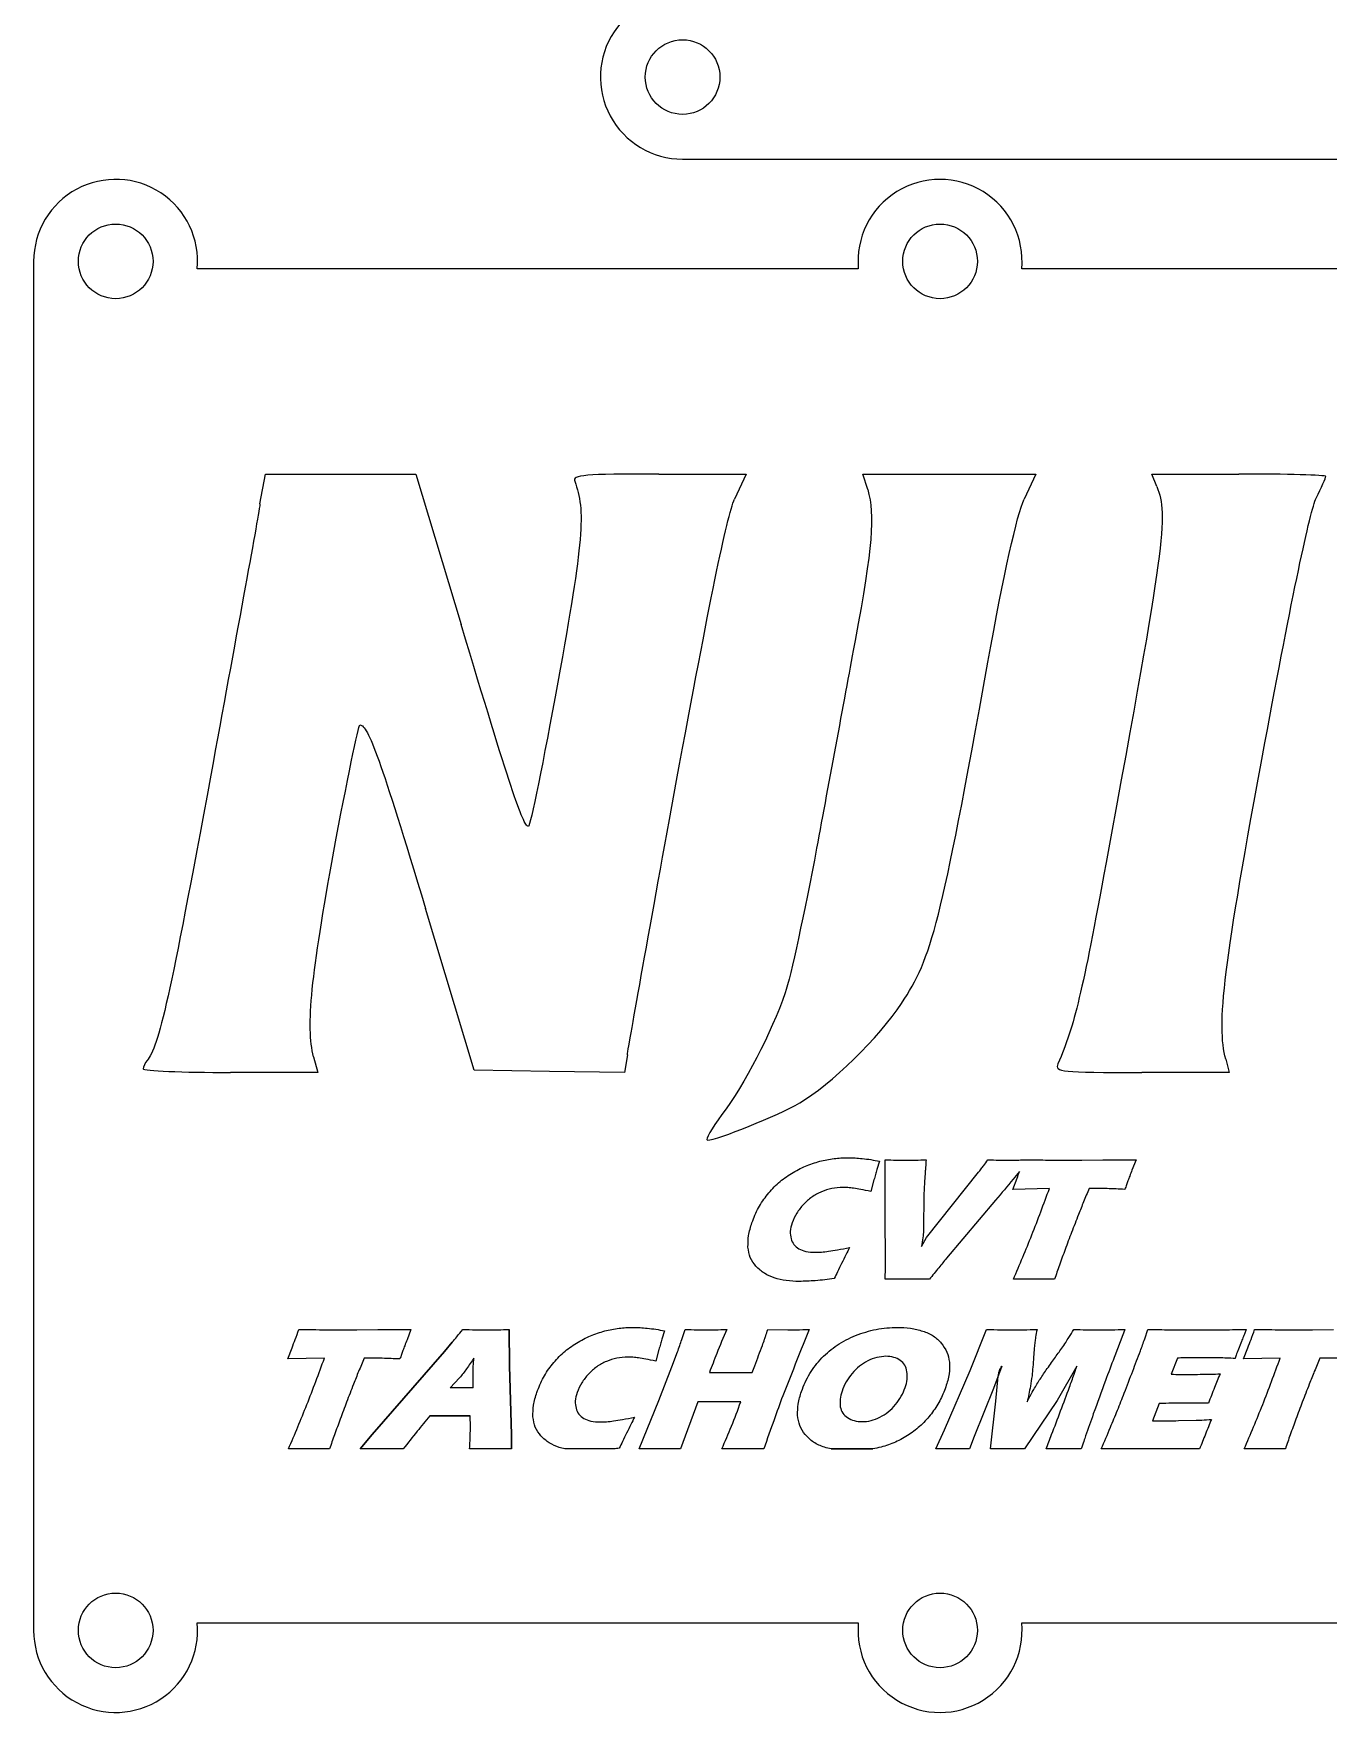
# Model space of a CAD drawing. Header units: millimetres. Extents: x 5 to 293, y 5 to 302.
# Drawn here: x 121 to 207.8, y 75.6 to 188.1 of the extents above; entities that cross this region are included whole.
import ezdxf

# ---------------------------------------------------------------- set-up
doc = ezdxf.new("R2010")
doc.units = ezdxf.units.MM
doc.layers.get('0').update_dxf_attribs({"linetype": 'CONTINUOUS'})

msp = doc.modelspace()

# ---------------------------------------------------------------- linework, layer by layer
for p, q in [((136.2, 156.55), (136.56, 158.56)), ((136.56, 158.56), (146.65, 158.56)), ((146.65, 158.56), (149.69, 148.47)), ((162.92, 158.56), (168.78, 158.56)), ((168.78, 158.56), (168, 156.88)), ((176.93, 157.52), (176.61, 158.56)), ((176.61, 158.56), (188.19, 158.56)), ((188.19, 158.56), (187.41, 156.88)), ((196.31, 157.72), (195.98, 158.56)), ((195.98, 158.56), (201.81, 158.56)), ((150.56, 118.61), (147.3, 129.44)), ((139.79, 119.51), (140.08, 118.45)), ((160.82, 119.64), (160.63, 118.45)), ((200.93, 119.35), (201.16, 118.45)), ((140.08, 118.45), (134.23, 118.45)), ((155.61, 118.51), (150.56, 118.61)), ((160.63, 118.45), (155.61, 118.51)), ((201.16, 118.45), (195.31, 118.45)), ((178.1, 109.29), (178.09, 112.59)), ((187.39, 112.59), (187.39, 112.59)), ((187.39, 112.59), (187.64, 112.59)), ((187.64, 112.59), (187.75, 112.59)), ((187.75, 112.59), (187.75, 112.59)), ((191.27, 112.58), (192.68, 112.59)), ((192.68, 112.59), (194.04, 112.59)), ((194.04, 112.59), (194.91, 112.59)), ((194.91, 112.59), (194.64, 111.91)), ((177.72, 112.51), (177.54, 111.94)), ((180.87, 107.39), (184.36, 111.76)), ((177.35, 111.25), (177.13, 110.48)), ((180.7, 110.35), (180.67, 107.85)), ((186.65, 110.62), (186.94, 111.37)), ((189.11, 110.68), (186.65, 110.62)), ((192.05, 110.68), (191.77, 110.68)), ((178.12, 105.38), (178.1, 109.29)), ((185.5, 109.9), (182.22, 106)), ((180.54, 106.79), (180.87, 107.39)), ((178.09, 104.59), (178.12, 105.38)), ((142.68, 101.21), (144.09, 101.22)), ((144.09, 101.22), (145.46, 101.22)), ((145.46, 101.22), (146.32, 101.22)), ((146.32, 101.22), (146.06, 100.54)), ((163.32, 101.14), (163.13, 100.57)), ((164.47, 100.56), (164.69, 101.22)), ((170.23, 101.22), (171.57, 101.21)), ((183.79, 98.49), (184.9, 101.22)), ((195.49, 100.6), (195.7, 101.22)), ((201.98, 100.42), (201.73, 99.8)), ((202.29, 101.22), (202.17, 100.91)), ((206.73, 101.21), (208.15, 101.22)), ((138.07, 99.25), (138.35, 100)), ((140.52, 99.31), (138.07, 99.25)), ((143.47, 99.31), (143.18, 99.31)), ((162.94, 99.88), (162.72, 99.11)), ((163.81, 98.72), (164.18, 99.72)), ((197.7, 99.31), (197.27, 98.23)), ((202.12, 99.25), (202.4, 100)), ((204.57, 99.31), (202.12, 99.25)), ((207.52, 99.31), (207.23, 99.31)), ((148.95, 97.32), (149.58, 97.99)), ((162.94, 96.46), (163.81, 98.72)), ((166.32, 98.34), (169.19, 98.34)), ((182.08, 94.51), (183.79, 98.49)), ((185.91, 98.76), (185.35, 97.28)), ((185.52, 96.42), (185.68, 98.11)), ((190.95, 98.77), (189.62, 96.47)), ((150.49, 97.32), (148.95, 97.32)), ((185.35, 97.28), (184.07, 94.06)), ((161.61, 93.22), (162.94, 96.46)), ((165.55, 96.37), (164.39, 93.22)), ((168.42, 96.37), (165.55, 96.37)), ((185.15, 93.22), (185.52, 96.42)), ((189.62, 96.47), (187.44, 93.22)), ((196.47, 96.26), (196.02, 95.1)), ((196.02, 95.1), (196.55, 95.1)), ((197.76, 95.12), (198.94, 95.15)), ((181.5, 93.22), (182.08, 94.51)), ((184.07, 94.06), (183.76, 93.22)), ((159.91, 93.22), (156.62, 93.22)), ((164.39, 93.22), (162.95, 93.23)), ((169.97, 93.22), (168.61, 93.23)), ((193.51, 93.23), (192.58, 93.22)), ((196.01, 93.23), (193.51, 93.23))]:
    msp.add_line(p, q)
for points in [[(287.02, 301.16), (164.52, 301.16, 1.046586), (165.02, 290.18), (165.02, 245.89, 1.095445), (165.02, 234.93), (165.02, 190.64, 1.046586), (164.52, 179.66), (287.02, 179.66, 1.046586), (286.52, 190.64), (286.52, 234.93, 1.095445), (286.52, 245.89), (286.52, 290.18, 1.046586)], [(231.55, 172.31), (187.25, 172.31, 1.095445), (176.3, 172.31), (132, 172.31, 1.046586), (121.03, 172.81), (121.03, 81.06, 1.046586), (132, 81.56), (176.3, 81.56, 1.095445), (187.25, 81.56), (231.55, 81.56, 1.046586), (242.53, 81.06), (242.53, 172.81, 1.046586)]]:
    msp.add_lwpolyline(points, format="xyb", close=True)
for points in [[(142.91, 93.22), (143.72, 94.2), (148.56, 99.75), (149.09, 100.37), (148.56, 99.75), (143.72, 94.2)], [(152.9, 101.22), (152.92, 98.8), (153.05, 94.16), (153.06, 93.22), (153.05, 94.16), (152.92, 98.8)], [(150.29, 95.43), (147.58, 95.43)], [(177.28, 93.22), (174.47, 93.22)]]:
    msp.add_lwpolyline(points, close=True)
for centre in [(164.52, 185.16), (126.53, 172.81), (181.78, 172.81), (126.53, 81.06), (181.78, 81.06)]:
    msp.add_circle(centre, 2.5)
for points in [[(157.29, 158.07), (158.04, 156.1), (157.88, 154.13), (156.16, 144.62)], [(162.92, 158.56), (157.91, 158.56), (157.13, 158.49), (157.29, 158.07)], [(176.93, 157.52), (177.42, 155.75), (177.25, 153.74), (176.09, 147.4)], [(196.31, 157.72), (197.08, 155.71), (196.86, 154.03), (192.91, 132.52)], [(207.63, 158.4), (207.63, 158.49), (205.01, 158.56), (201.81, 158.56)], [(206.98, 156.94), (207.34, 157.65), (207.63, 158.3), (207.63, 158.4)], [(136.2, 156.55), (136.04, 155.42), (134.52, 147.24), (132.9, 138.37)], [(164.12, 138.02), (166.32, 149.95), (167.48, 155.68), (168, 156.88)], [(184.99, 145.94), (186.05, 151.9), (186.93, 155.78), (187.41, 156.88)], [(203.55, 140.54), (205.33, 150.25), (206.6, 156.17), (206.98, 156.94)], [(154.19, 134.94), (153.83, 134.94), (152.89, 137.76), (149.69, 148.47)], [(176.09, 147.4), (175.44, 144), (174.31, 137.76), (173.5, 133.49)], [(179.19, 123.07), (181.27, 126.24), (181.78, 128.25), (184.99, 145.94)], [(156.16, 144.62), (155.19, 139.31), (154.32, 134.94), (154.19, 134.94)], [(141.15, 133.29), (142.02, 137.95), (142.8, 141.74), (142.9, 141.74)], [(142.9, 141.74), (143.45, 141.74), (144.29, 139.38), (147.3, 129.44)], [(200.93, 119.35), (200.29, 121.62), (200.77, 125.63), (203.55, 140.54)], [(132.9, 138.37), (130.18, 123.56), (129.41, 120.13), (128.63, 119.25)], [(160.82, 119.64), (160.92, 120.32), (162.4, 128.6), (164.12, 138.02)], [(139.79, 119.51), (139.27, 121.55), (139.63, 124.95), (141.15, 133.29)], [(173.5, 133.49), (172.72, 129.22), (171.75, 124.85), (171.4, 123.78)], [(192.91, 132.52), (191.29, 123.75), (190.81, 121.65), (189.68, 119.03)], [(171.4, 123.78), (170.46, 121.1), (168.68, 117.64), (167.16, 115.63)], [(172.37, 116.41), (174.41, 117.6), (177.74, 120.84), (179.19, 123.07)], [(128.63, 119.25), (128.5, 119.09), (128.37, 118.83), (128.37, 118.7)], [(128.37, 118.7), (128.37, 118.57), (130.99, 118.45), (134.23, 118.45)], [(189.68, 119.03), (189.45, 118.48), (189.84, 118.45), (195.31, 118.45)], [(166.19, 113.92), (166.84, 113.92), (170.91, 115.57), (172.37, 116.41)], [(167.16, 115.63), (166.45, 114.69), (166.03, 113.92), (166.19, 113.92)], [(186.94, 111.37), (186.99, 111.52), (187.05, 111.66), (187.1, 111.81)], [(156.62, 93.22), (156.5, 93.25), (156.38, 93.28), (156.26, 93.31)], [(160.28, 93.27), (160.16, 93.25), (160.04, 93.24), (159.91, 93.22)], [(174.47, 93.22), (174.32, 93.26), (174.18, 93.3), (174.03, 93.33)], [(174.47, 93.22), (174.32, 93.26), (174.18, 93.3), (174.03, 93.33)], [(177.82, 93.34), (177.64, 93.3), (177.46, 93.26), (177.28, 93.22)], [(177.82, 93.34), (177.64, 93.3), (177.46, 93.26), (177.28, 93.22)]]:
    msp.add_open_spline(points, degree=3)
for points, knots in [([(173.72, 112.5), (174.03, 112.57), (174.66, 112.71), (175.29, 112.73), (175.61, 112.74)], [0, 0, 0, 0, 0.0969902, 0.1907261, 0.1907261, 0.1907261, 0.1907261]), ([(175.61, 112.74), (175.92, 112.73), (176.64, 112.7), (177.34, 112.58), (177.72, 112.51)], [0, 0, 0, 0, 0.0956744, 0.2134286, 0.2134286, 0.2134286, 0.2134286]), ([(178.09, 112.59), (178.35, 112.59), (178.84, 112.58), (179.34, 112.58), (179.58, 112.58)], [0, 0, 0, 0, 0.0757328, 0.1489259, 0.1489259, 0.1489259, 0.1489259]), ([(179.58, 112.58), (179.77, 112.58), (180.19, 112.58), (180.61, 112.59), (180.84, 112.59)], [0, 0, 0, 0, 0.0560438, 0.1258309, 0.1258309, 0.1258309, 0.1258309]), ([(180.84, 112.59), (180.83, 112.43), (180.81, 112.15), (180.79, 111.88), (180.78, 111.77)], [0, 0, 0, 0, 0.04929535, 0.08229224, 0.08229224, 0.08229224, 0.08229224]), ([(184.54, 112), (184.59, 112.07), (184.74, 112.27), (184.89, 112.47), (184.98, 112.59)], [0, 0, 0, 0, 0.02778609, 0.07384661, 0.07384661, 0.07384661, 0.07384661]), ([(184.98, 112.59), (185.23, 112.59), (185.69, 112.58), (186.16, 112.58), (186.38, 112.58)], [0, 0, 0, 0, 0.0743919, 0.1403352, 0.1403352, 0.1403352, 0.1403352]), ([(186.38, 112.58), (186.57, 112.58), (186.9, 112.58), (187.24, 112.59), (187.39, 112.59)], [0, 0, 0, 0, 0.0559399, 0.1008007, 0.1008007, 0.1008007, 0.1008007]), ([(187.75, 112.59), (188.24, 112.59), (189.41, 112.58), (190.59, 112.58), (191.27, 112.58)], [0.0356174, 0.0356174, 0.0356174, 0.0356174, 0.183323, 0.3878196, 0.3878196, 0.3878196, 0.3878196]), ([(170.21, 110.28), (170.45, 110.55), (170.92, 111.09), (171.52, 111.49), (171.82, 111.69)], [0, 0, 0, 0, 0.1075562, 0.2152696, 0.2152696, 0.2152696, 0.2152696]), ([(171.82, 111.69), (172.13, 111.87), (172.73, 112.21), (173.39, 112.4), (173.72, 112.5)], [0, 0, 0, 0, 0.1057017, 0.2064271, 0.2064271, 0.2064271, 0.2064271]), ([(177.54, 111.94), (177.51, 111.83), (177.44, 111.6), (177.38, 111.37), (177.35, 111.25)], [0, 0, 0, 0, 0.03397164, 0.07156512, 0.07156512, 0.07156512, 0.07156512]), ([(180.78, 111.77), (180.77, 111.58), (180.74, 111.11), (180.71, 110.63), (180.7, 110.35)], [0, 0, 0, 0, 0.0577048, 0.1417577, 0.1417577, 0.1417577, 0.1417577]), ([(184.36, 111.76), (184.38, 111.79), (184.44, 111.87), (184.5, 111.95), (184.54, 112)], [0, 0, 0, 0, 0.01322092, 0.03006182, 0.03006182, 0.03006182, 0.03006182]), ([(187.1, 111.81), (186.96, 111.64), (186.43, 111), (185.9, 110.36), (185.5, 109.9)], [0.1014066, 0.1014066, 0.1014066, 0.1014066, 0.1683388, 0.3508093, 0.3508093, 0.3508093, 0.3508093]), ([(194.64, 111.91), (194.59, 111.78), (194.5, 111.54), (194.41, 111.3), (194.37, 111.2)], [0, 0, 0, 0, 0.04330242, 0.07592753, 0.07592753, 0.07592753, 0.07592753]), ([(169.17, 108.38), (169.3, 108.72), (169.56, 109.4), (169.99, 109.99), (170.21, 110.28)], [0, 0, 0, 0, 0.1095562, 0.2176873, 0.2176873, 0.2176873, 0.2176873]), ([(173.83, 110.46), (173.61, 110.35), (173.16, 110.13), (172.8, 109.78), (172.62, 109.61)], [0, 0, 0, 0, 0.073905, 0.1486136, 0.1486136, 0.1486136, 0.1486136]), ([(175.26, 110.75), (175.01, 110.74), (174.52, 110.71), (174.06, 110.54), (173.83, 110.46)], [0, 0, 0, 0, 0.0727041, 0.145996, 0.145996, 0.145996, 0.145996]), ([(175.98, 110.69), (175.85, 110.71), (175.61, 110.74), (175.37, 110.75), (175.26, 110.75)], [0, 0, 0, 0, 0.03779315, 0.07273408, 0.07273408, 0.07273408, 0.07273408]), ([(177.13, 110.48), (176.9, 110.52), (176.52, 110.6), (176.14, 110.67), (175.98, 110.69)], [0, 0, 0, 0, 0.0678093, 0.1165832, 0.1165832, 0.1165832, 0.1165832]), ([(186.69, 104.59), (187.11, 105.58), (187.97, 107.59), (188.72, 109.64), (189.11, 110.68)], [0, 0, 0, 0, 0.3217187, 0.6551094, 0.6551094, 0.6551094, 0.6551094]), ([(191.77, 110.68), (191.64, 110.38), (191.4, 109.8), (191.17, 109.22), (191.05, 108.93)], [0, 0, 0, 0, 0.0963958, 0.1889236, 0.1889236, 0.1889236, 0.1889236]), ([(194.16, 110.62), (193.77, 110.64), (193.06, 110.67), (192.36, 110.68), (192.05, 110.68)], [0, 0, 0, 0, 0.1191273, 0.2111221, 0.2111221, 0.2111221, 0.2111221]), ([(194.37, 111.2), (194.34, 111.11), (194.27, 110.92), (194.2, 110.72), (194.16, 110.62)], [0, 0, 0, 0, 0.02912281, 0.06191953, 0.06191953, 0.06191953, 0.06191953]), ([(172.62, 109.61), (172.46, 109.42), (172.14, 109.05), (171.96, 108.59), (171.87, 108.37)], [0, 0, 0, 0, 0.0740093, 0.1459132, 0.1459132, 0.1459132, 0.1459132]), ([(168.9, 106.74), (168.91, 107), (168.91, 107.56), (169.08, 108.09), (169.17, 108.38)], [0, 0, 0, 0, 0.0779474, 0.167156, 0.167156, 0.167156, 0.167156]), ([(171.87, 108.37), (171.81, 108.18), (171.7, 107.83), (171.76, 107.48), (171.79, 107.31)], [0, 0, 0, 0, 0.0587146, 0.106977, 0.106977, 0.106977, 0.106977]), ([(191.05, 108.93), (190.9, 108.53), (190.6, 107.76), (190.3, 106.97), (190.16, 106.59)], [0, 0, 0, 0, 0.1284004, 0.2503074, 0.2503074, 0.2503074, 0.2503074]), ([(171.79, 107.31), (171.84, 107.18), (171.95, 106.9), (172.19, 106.73), (172.31, 106.64)], [0, 0, 0, 0, 0.04318797, 0.08675423, 0.08675423, 0.08675423, 0.08675423]), ([(180.67, 107.85), (180.66, 107.69), (180.63, 107.34), (180.57, 106.99), (180.54, 106.79)], [0, 0, 0, 0, 0.0479685, 0.1064925, 0.1064925, 0.1064925, 0.1064925]), ([(169.44, 105.46), (169.3, 105.65), (169, 106.03), (168.94, 106.5), (168.9, 106.74)], [0, 0, 0, 0, 0.0704966, 0.1409784, 0.1409784, 0.1409784, 0.1409784]), ([(172.31, 106.64), (172.46, 106.57), (172.81, 106.42), (173.2, 106.41), (173.41, 106.4)], [0, 0, 0, 0, 0.050521, 0.1138805, 0.1138805, 0.1138805, 0.1138805]), ([(173.41, 106.4), (173.55, 106.41), (173.85, 106.41), (174.14, 106.45), (174.3, 106.47)], [0, 0, 0, 0, 0.04224669, 0.08915598, 0.08915598, 0.08915598, 0.08915598]), ([(174.3, 106.47), (174.5, 106.5), (174.97, 106.57), (175.44, 106.67), (175.71, 106.72)], [0, 0, 0, 0, 0.0604223, 0.1431647, 0.1431647, 0.1431647, 0.1431647]), ([(175.71, 106.72), (175.63, 106.56), (175.45, 106.2), (175.28, 105.85), (175.18, 105.66)], [0, 0, 0, 0, 0.0544182, 0.1187529, 0.1187529, 0.1187529, 0.1187529]), ([(182.22, 106), (182.04, 105.79), (181.65, 105.33), (181.27, 104.85), (181.07, 104.59)], [0, 0, 0, 0, 0.0822794, 0.1819265, 0.1819265, 0.1819265, 0.1819265]), ([(190.16, 106.59), (190.03, 106.24), (189.79, 105.58), (189.56, 104.91), (189.45, 104.59)], [0, 0, 0, 0, 0.1124554, 0.2125034, 0.2125034, 0.2125034, 0.2125034]), ([(170.67, 104.68), (170.44, 104.77), (169.98, 104.95), (169.62, 105.29), (169.44, 105.46)], [0, 0, 0, 0, 0.0741717, 0.1467431, 0.1467431, 0.1467431, 0.1467431]), ([(172.34, 104.45), (172.05, 104.45), (171.48, 104.47), (170.93, 104.61), (170.67, 104.68)], [0, 0, 0, 0, 0.0890514, 0.1693642, 0.1693642, 0.1693642, 0.1693642]), ([(174.69, 104.64), (174.27, 104.58), (173.49, 104.48), (172.7, 104.46), (172.34, 104.45)], [0, 0, 0, 0, 0.1283429, 0.2357683, 0.2357683, 0.2357683, 0.2357683]), ([(175.18, 105.66), (175.09, 105.47), (174.92, 105.13), (174.76, 104.79), (174.69, 104.64)], [0, 0, 0, 0, 0.0628651, 0.1128911, 0.1128911, 0.1128911, 0.1128911]), ([(179.63, 104.6), (179.43, 104.6), (178.92, 104.6), (178.41, 104.59), (178.09, 104.59)], [0, 0, 0, 0, 0.0573642, 0.1531704, 0.1531704, 0.1531704, 0.1531704]), ([(181.07, 104.59), (180.78, 104.59), (180.3, 104.6), (179.81, 104.6), (179.63, 104.6)], [0, 0, 0, 0, 0.0876678, 0.1442176, 0.1442176, 0.1442176, 0.1442176]), ([(188.12, 104.6), (187.96, 104.6), (187.49, 104.6), (187.01, 104.59), (186.69, 104.59)], [0, 0, 0, 0, 0.0480007, 0.1430201, 0.1430201, 0.1430201, 0.1430201]), ([(189.45, 104.59), (189.16, 104.59), (188.72, 104.6), (188.28, 104.6), (188.12, 104.6)], [0, 0, 0, 0, 0.0857582, 0.1325702, 0.1325702, 0.1325702, 0.1325702]), ([(159.31, 101.13), (159.62, 101.2), (160.25, 101.34), (160.88, 101.36), (161.2, 101.37)], [0, 0, 0, 0, 0.0969907, 0.1907261, 0.1907261, 0.1907261, 0.1907261]), ([(161.2, 101.37), (161.51, 101.36), (162.23, 101.33), (162.93, 101.21), (163.32, 101.14)], [0, 0, 0, 0, 0.0956748, 0.2134286, 0.2134286, 0.2134286, 0.2134286]), ([(176.12, 100.83), (176.57, 100.99), (177.48, 101.3), (178.44, 101.35), (178.92, 101.37)], [0, 0, 0, 0, 0.1430448, 0.2860437, 0.2860437, 0.2860437, 0.2860437]), ([(176.12, 100.83), (176.57, 100.99), (177.48, 101.3), (178.44, 101.35), (178.92, 101.37)], [0, 0, 0, 0, 0.1430448, 0.2860437, 0.2860437, 0.2860437, 0.2860437]), ([(178.92, 101.37), (179.21, 101.36), (179.79, 101.35), (180.35, 101.19), (180.62, 101.12)], [0, 0, 0, 0, 0.0890006, 0.1727056, 0.1727056, 0.1727056, 0.1727056]), ([(178.92, 101.37), (179.21, 101.36), (179.79, 101.35), (180.35, 101.19), (180.62, 101.12)], [0, 0, 0, 0, 0.0890006, 0.1727056, 0.1727056, 0.1727056, 0.1727056]), ([(138.35, 100), (138.42, 100.19), (138.58, 100.59), (138.72, 101), (138.8, 101.22)], [0, 0, 0, 0, 0.0598068, 0.1303283, 0.1303283, 0.1303283, 0.1303283]), ([(138.8, 101.22), (139.42, 101.22), (140.71, 101.21), (142, 101.21), (142.68, 101.21)], [0, 0, 0, 0, 0.1833223, 0.3878199, 0.3878199, 0.3878199, 0.3878199]), ([(146.06, 100.54), (146, 100.41), (145.91, 100.17), (145.82, 99.93), (145.78, 99.83)], [0, 0, 0, 0, 0.04330248, 0.07592753, 0.07592753, 0.07592753, 0.07592753]), ([(149.09, 100.37), (149.19, 100.49), (149.42, 100.78), (149.66, 101.06), (149.79, 101.22)], [0, 0, 0, 0, 0.0479476, 0.1102057, 0.1102057, 0.1102057, 0.1102057]), ([(149.09, 100.37), (149.19, 100.49), (149.42, 100.78), (149.66, 101.06), (149.79, 101.22)], [0, 0, 0, 0, 0.0479476, 0.1102057, 0.1102057, 0.1102057, 0.1102057]), ([(149.79, 101.22), (150.07, 101.22), (150.59, 101.21), (151.1, 101.21), (151.32, 101.21)], [0, 0, 0, 0, 0.0861134, 0.153297, 0.153297, 0.153297, 0.153297]), ([(149.79, 101.22), (150.07, 101.22), (150.59, 101.21), (151.1, 101.21), (151.32, 101.21)], [0, 0, 0, 0, 0.0861134, 0.153297, 0.153297, 0.153297, 0.153297]), ([(151.32, 101.21), (151.6, 101.21), (152.13, 101.21), (152.65, 101.22), (152.9, 101.22)], [0, 0, 0, 0, 0.0847769, 0.1576522, 0.1576522, 0.1576522, 0.1576522]), ([(151.32, 101.21), (151.6, 101.21), (152.13, 101.21), (152.65, 101.22), (152.9, 101.22)], [0, 0, 0, 0, 0.0847769, 0.1576522, 0.1576522, 0.1576522, 0.1576522]), ([(155.8, 98.91), (156.04, 99.18), (156.51, 99.72), (157.11, 100.12), (157.41, 100.32)], [0, 0, 0, 0, 0.1075562, 0.2152699, 0.2152699, 0.2152699, 0.2152699]), ([(157.41, 100.32), (157.72, 100.5), (158.32, 100.84), (158.98, 101.03), (159.31, 101.13)], [0, 0, 0, 0, 0.1057014, 0.2064268, 0.2064268, 0.2064268, 0.2064268]), ([(163.13, 100.57), (163.1, 100.46), (163.03, 100.23), (162.97, 100), (162.94, 99.88)], [0, 0, 0, 0, 0.0339715, 0.07156522, 0.07156522, 0.07156522, 0.07156522]), ([(164.18, 99.72), (164.23, 99.86), (164.33, 100.14), (164.42, 100.42), (164.47, 100.56)], [0, 0, 0, 0, 0.04565636, 0.08895549, 0.08895549, 0.08895549, 0.08895549]), ([(164.69, 101.22), (164.96, 101.22), (165.44, 101.21), (165.93, 101.21), (166.14, 101.21)], [0, 0, 0, 0, 0.0807853, 0.1450617, 0.1450617, 0.1450617, 0.1450617]), ([(166.14, 101.21), (166.33, 101.21), (166.78, 101.21), (167.22, 101.22), (167.48, 101.22)], [0, 0, 0, 0, 0.0567968, 0.1333235, 0.1333235, 0.1333235, 0.1333235]), ([(167.48, 101.22), (167.25, 100.69), (166.85, 99.73), (166.48, 98.76), (166.32, 98.34)], [0, 0, 0, 0, 0.1733037, 0.3108779, 0.3108779, 0.3108779, 0.3108779]), ([(169.62, 99.49), (169.71, 99.71), (169.84, 100.07), (169.97, 100.43), (170.01, 100.57)], [0, 0, 0, 0, 0.071008, 0.1149493, 0.1149493, 0.1149493, 0.1149493]), ([(170.01, 100.57), (170.04, 100.65), (170.11, 100.87), (170.18, 101.08), (170.23, 101.22)], [0, 0, 0, 0, 0.02504584, 0.06843575, 0.06843575, 0.06843575, 0.06843575]), ([(173.01, 101.22), (172.65, 100.34), (172.05, 98.86), (171.47, 97.37), (171.23, 96.77)], [0, 0, 0, 0, 0.2847849, 0.4792951, 0.4792951, 0.4792951, 0.4792951]), ([(171.57, 101.21), (171.77, 101.21), (172.24, 101.21), (172.72, 101.22), (173.01, 101.22)], [0, 0, 0, 0, 0.0583689, 0.1437459, 0.1437459, 0.1437459, 0.1437459]), ([(173.85, 99.32), (174.18, 99.63), (174.85, 100.25), (175.69, 100.64), (176.12, 100.83)], [0, 0, 0, 0, 0.1344569, 0.2744605, 0.2744605, 0.2744605, 0.2744605]), ([(173.85, 99.32), (174.18, 99.63), (174.85, 100.25), (175.69, 100.64), (176.12, 100.83)], [0, 0, 0, 0, 0.1344569, 0.2744605, 0.2744605, 0.2744605, 0.2744605]), ([(180.62, 101.12), (180.86, 101.03), (181.34, 100.85), (181.69, 100.49), (181.86, 100.31)], [0, 0, 0, 0, 0.0773177, 0.1497171, 0.1497171, 0.1497171, 0.1497171]), ([(180.62, 101.12), (180.86, 101.03), (181.34, 100.85), (181.69, 100.49), (181.86, 100.31)], [0, 0, 0, 0, 0.0773177, 0.1497171, 0.1497171, 0.1497171, 0.1497171]), ([(181.86, 100.31), (182, 100.12), (182.28, 99.74), (182.36, 99.27), (182.4, 99.04)], [0, 0, 0, 0, 0.0701044, 0.1403853, 0.1403853, 0.1403853, 0.1403853]), ([(181.86, 100.31), (182, 100.12), (182.28, 99.74), (182.36, 99.27), (182.4, 99.04)], [0, 0, 0, 0, 0.0701044, 0.1403853, 0.1403853, 0.1403853, 0.1403853]), ([(184.9, 101.22), (185.22, 101.22), (185.8, 101.21), (186.39, 101.21), (186.65, 101.21)], [0, 0, 0, 0, 0.0957218, 0.1752763, 0.1752763, 0.1752763, 0.1752763]), ([(186.65, 101.21), (186.89, 101.21), (187.43, 101.21), (187.97, 101.22), (188.28, 101.22)], [0, 0, 0, 0, 0.0715194, 0.1625131, 0.1625131, 0.1625131, 0.1625131]), ([(188.13, 100.37), (188.12, 100.25), (188.08, 99.92), (188.06, 99.59), (188.05, 99.39)], [0, 0, 0, 0, 0.03697471, 0.09909061, 0.09909061, 0.09909061, 0.09909061]), ([(188.28, 101.22), (188.24, 101.05), (188.19, 100.77), (188.15, 100.49), (188.13, 100.37)], [0, 0, 0, 0, 0.05223856, 0.08592994, 0.08592994, 0.08592994, 0.08592994]), ([(189.45, 99.29), (189.61, 99.52), (189.86, 99.87), (190.11, 100.23), (190.2, 100.36)], [0, 0, 0, 0, 0.083019, 0.1306064, 0.1306064, 0.1306064, 0.1306064]), ([(190.2, 100.36), (190.27, 100.47), (190.45, 100.76), (190.63, 101.05), (190.74, 101.22)], [0, 0, 0, 0, 0.0402788, 0.1013727, 0.1013727, 0.1013727, 0.1013727]), ([(190.74, 101.22), (191.02, 101.22), (191.61, 101.21), (192.19, 101.21), (192.49, 101.21)], [0, 0, 0, 0, 0.0851279, 0.1758933, 0.1758933, 0.1758933, 0.1758933]), ([(192.49, 101.21), (192.75, 101.21), (193.31, 101.21), (193.86, 101.22), (194.17, 101.22)], [0, 0, 0, 0, 0.0758443, 0.1674208, 0.1674208, 0.1674208, 0.1674208]), ([(194.17, 101.22), (193.92, 100.6), (193.48, 99.46), (193.06, 98.32), (192.86, 97.81)], [0, 0, 0, 0, 0.201146, 0.365504, 0.365504, 0.365504, 0.365504]), ([(194.69, 98.44), (194.86, 98.89), (195.14, 99.61), (195.4, 100.33), (195.49, 100.6)], [0, 0, 0, 0, 0.1452696, 0.2308974, 0.2308974, 0.2308974, 0.2308974]), ([(195.7, 101.22), (196.2, 101.22), (197.32, 101.21), (198.44, 101.21), (199.06, 101.21)], [0, 0, 0, 0, 0.1511747, 0.336532, 0.336532, 0.336532, 0.336532]), ([(199.06, 101.21), (199.64, 101.21), (200.72, 101.21), (201.8, 101.22), (202.29, 101.22)], [0, 0, 0, 0, 0.1748592, 0.3230071, 0.3230071, 0.3230071, 0.3230071]), ([(202.17, 100.91), (202.15, 100.86), (202.08, 100.69), (202.02, 100.53), (201.98, 100.42)], [0, 0, 0, 0, 0.01732509, 0.05288766, 0.05288766, 0.05288766, 0.05288766]), ([(202.4, 100), (202.48, 100.19), (202.63, 100.59), (202.78, 101), (202.86, 101.22)], [0, 0, 0, 0, 0.0598072, 0.1303285, 0.1303285, 0.1303285, 0.1303285]), ([(202.86, 101.22), (203.47, 101.22), (204.76, 101.21), (206.05, 101.21), (206.73, 101.21)], [0, 0, 0, 0, 0.183323, 0.3878196, 0.3878196, 0.3878196, 0.3878196]), ([(138.11, 93.22), (138.53, 94.21), (139.38, 96.22), (140.14, 98.27), (140.52, 99.31)], [0, 0, 0, 0, 0.3217188, 0.6551094, 0.6551094, 0.6551094, 0.6551094]), ([(143.18, 99.31), (143.06, 99.02), (142.81, 98.43), (142.58, 97.85), (142.47, 97.56)], [0, 0, 0, 0, 0.0963957, 0.1889237, 0.1889237, 0.1889237, 0.1889237]), ([(145.58, 99.25), (145.18, 99.27), (144.48, 99.3), (143.77, 99.31), (143.47, 99.31)], [0, 0, 0, 0, 0.1191275, 0.2111225, 0.2111225, 0.2111225, 0.2111225]), ([(145.78, 99.83), (145.75, 99.74), (145.68, 99.55), (145.61, 99.35), (145.58, 99.25)], [0, 0, 0, 0, 0.02912281, 0.06191946, 0.06191946, 0.06191946, 0.06191946]), ([(150.53, 99.3), (150.37, 99.06), (150.07, 98.61), (149.74, 98.19), (149.58, 97.99)], [0, 0, 0, 0, 0.0864255, 0.1621231, 0.1621231, 0.1621231, 0.1621231]), ([(150.49, 97.32), (150.48, 97.8), (150.46, 98.47), (150.52, 99.13), (150.53, 99.3)], [0, 0, 0, 0, 0.1451235, 0.1984655, 0.1984655, 0.1984655, 0.1984655]), ([(159.42, 99.09), (159.2, 98.98), (158.75, 98.76), (158.39, 98.41), (158.21, 98.24)], [0, 0, 0, 0, 0.0739051, 0.1486138, 0.1486138, 0.1486138, 0.1486138]), ([(160.85, 99.38), (160.6, 99.37), (160.11, 99.34), (159.65, 99.17), (159.42, 99.09)], [0, 0, 0, 0, 0.0727041, 0.145996, 0.145996, 0.145996, 0.145996]), ([(161.57, 99.32), (161.45, 99.34), (161.21, 99.37), (160.96, 99.38), (160.85, 99.38)], [0, 0, 0, 0, 0.03779363, 0.07273408, 0.07273408, 0.07273408, 0.07273408]), ([(162.72, 99.11), (162.49, 99.15), (162.11, 99.24), (161.73, 99.3), (161.57, 99.32)], [0, 0, 0, 0, 0.0678088, 0.1165827, 0.1165827, 0.1165827, 0.1165827]), ([(169.19, 98.34), (169.25, 98.49), (169.4, 98.87), (169.54, 99.26), (169.62, 99.49)], [0, 0, 0, 0, 0.0501934, 0.1232855, 0.1232855, 0.1232855, 0.1232855]), ([(172.49, 97.07), (172.65, 97.48), (172.98, 98.31), (173.56, 98.98), (173.85, 99.32)], [0, 0, 0, 0, 0.1325409, 0.264571, 0.264571, 0.264571, 0.264571]), ([(172.49, 97.07), (172.65, 97.48), (172.98, 98.31), (173.56, 98.98), (173.85, 99.32)], [0, 0, 0, 0, 0.1325409, 0.264571, 0.264571, 0.264571, 0.264571]), ([(176.93, 99.12), (176.74, 99.01), (176.34, 98.78), (176.03, 98.45), (175.88, 98.28)], [0, 0, 0, 0, 0.0672344, 0.1362923, 0.1362923, 0.1362923, 0.1362923]), ([(178.15, 99.43), (177.95, 99.41), (177.52, 99.39), (177.13, 99.21), (176.93, 99.12)], [0, 0, 0, 0, 0.0617869, 0.1264954, 0.1264954, 0.1264954, 0.1264954]), ([(179.11, 99.16), (178.97, 99.24), (178.68, 99.4), (178.33, 99.42), (178.15, 99.43)], [0, 0, 0, 0, 0.0472132, 0.100938, 0.100938, 0.100938, 0.100938]), ([(179.56, 98.4), (179.53, 98.56), (179.45, 98.85), (179.23, 99.06), (179.11, 99.16)], [0, 0, 0, 0, 0.0459043, 0.08998776, 0.08998776, 0.08998776, 0.08998776]), ([(182.4, 99.04), (182.41, 98.78), (182.42, 98.21), (182.25, 97.67), (182.16, 97.38)], [0, 0, 0, 0, 0.0775399, 0.1681861, 0.1681861, 0.1681861, 0.1681861]), ([(182.4, 99.04), (182.41, 98.78), (182.42, 98.21), (182.25, 97.67), (182.16, 97.38)], [0, 0, 0, 0, 0.0775399, 0.1681861, 0.1681861, 0.1681861, 0.1681861]), ([(188.05, 99.39), (188.03, 99.16), (188, 98.74), (187.96, 98.32), (187.94, 98.13)], [0, 0, 0, 0, 0.0689616, 0.126475, 0.126475, 0.126475, 0.126475]), ([(188.43, 97.82), (188.58, 98.05), (188.92, 98.55), (189.26, 99.04), (189.45, 99.29)], [0, 0, 0, 0, 0.0840238, 0.1791824, 0.1791824, 0.1791824, 0.1791824]), ([(198.49, 99.33), (198.38, 99.33), (198.11, 99.32), (197.85, 99.32), (197.7, 99.31)], [0, 0, 0, 0, 0.03414162, 0.07922181, 0.07922181, 0.07922181, 0.07922181]), ([(199.6, 99.33), (199.37, 99.33), (199, 99.33), (198.63, 99.33), (198.49, 99.33)], [0, 0, 0, 0, 0.0686846, 0.1106959, 0.1106959, 0.1106959, 0.1106959]), ([(201.55, 99.29), (201.18, 99.3), (200.53, 99.33), (199.88, 99.33), (199.6, 99.33)], [0, 0, 0, 0, 0.1093692, 0.1952704, 0.1952704, 0.1952704, 0.1952704]), ([(201.73, 99.8), (201.71, 99.73), (201.64, 99.56), (201.58, 99.39), (201.55, 99.29)], [0, 0, 0, 0, 0.0225108, 0.0543276, 0.0543276, 0.0543276, 0.0543276]), ([(202.16, 93.22), (202.58, 94.21), (203.44, 96.22), (204.19, 98.27), (204.57, 99.31)], [0, 0, 0, 0, 0.3217186, 0.6551093, 0.6551093, 0.6551093, 0.6551093]), ([(207.23, 99.31), (207.11, 99.02), (206.86, 98.43), (206.63, 97.85), (206.52, 97.56)], [0, 0, 0, 0, 0.0963959, 0.1889239, 0.1889239, 0.1889239, 0.1889239]), ([(209.63, 99.25), (209.23, 99.27), (208.53, 99.3), (207.83, 99.31), (207.52, 99.31)], [0, 0, 0, 0, 0.1191282, 0.2111221, 0.2111221, 0.2111221, 0.2111221]), ([(154.76, 97.01), (154.89, 97.35), (155.15, 98.03), (155.58, 98.62), (155.8, 98.91)], [0, 0, 0, 0, 0.1095565, 0.2176873, 0.2176873, 0.2176873, 0.2176873]), ([(158.21, 98.24), (158.05, 98.05), (157.73, 97.68), (157.55, 97.22), (157.46, 97)], [0, 0, 0, 0, 0.0740094, 0.1459133, 0.1459133, 0.1459133, 0.1459133]), ([(175.88, 98.28), (175.73, 98.09), (175.46, 97.73), (175.29, 97.31), (175.21, 97.1)], [0, 0, 0, 0, 0.0690032, 0.135676, 0.135676, 0.135676, 0.135676]), ([(179.44, 97.34), (179.5, 97.52), (179.6, 97.87), (179.58, 98.23), (179.56, 98.4)], [0, 0, 0, 0, 0.0570478, 0.1081653, 0.1081653, 0.1081653, 0.1081653]), ([(185.68, 98.11), (185.69, 98.14), (185.7, 98.23), (185.71, 98.32), (185.72, 98.37)], [0, 0, 0, 0, 0.01054585, 0.02642781, 0.02642781, 0.02642781, 0.02642781]), ([(185.72, 98.37), (185.74, 98.43), (185.78, 98.57), (185.87, 98.69), (185.91, 98.76)], [0, 0, 0, 0, 0.01995159, 0.04391235, 0.04391235, 0.04391235, 0.04391235]), ([(187.94, 98.13), (187.91, 97.89), (187.82, 97.31), (187.69, 96.72), (187.62, 96.37)], [0, 0, 0, 0, 0.0704376, 0.1783439, 0.1783439, 0.1783439, 0.1783439]), ([(189.86, 95.78), (190.06, 96.31), (190.37, 97.12), (190.66, 97.94), (190.76, 98.24)], [0, 0, 0, 0, 0.1680024, 0.2614825, 0.2614825, 0.2614825, 0.2614825]), ([(190.76, 98.24), (190.79, 98.32), (190.85, 98.5), (190.92, 98.68), (190.95, 98.77)], [0, 0, 0, 0, 0.02625867, 0.05651227, 0.05651227, 0.05651227, 0.05651227]), ([(193.67, 95.81), (193.82, 96.2), (194.17, 97.07), (194.5, 97.95), (194.69, 98.44)], [0, 0, 0, 0, 0.1237055, 0.2816676, 0.2816676, 0.2816676, 0.2816676]), ([(197.27, 98.23), (197.47, 98.22), (197.95, 98.21), (198.43, 98.21), (198.71, 98.21)], [0, 0, 0, 0, 0.0600077, 0.1442382, 0.1442382, 0.1442382, 0.1442382]), ([(198.71, 98.21), (198.93, 98.22), (199.54, 98.23), (200.15, 98.24), (200.54, 98.25)], [0, 0, 0, 0, 0.0647852, 0.1835732, 0.1835732, 0.1835732, 0.1835732]), ([(200.54, 98.25), (200.42, 97.95), (200.15, 97.29), (199.9, 96.64), (199.76, 96.29)], [0, 0, 0, 0, 0.0993542, 0.2118938, 0.2118938, 0.2118938, 0.2118938]), ([(142.47, 97.56), (142.31, 97.16), (142.01, 96.39), (141.72, 95.6), (141.58, 95.22)], [0, 0, 0, 0, 0.1284, 0.2503071, 0.2503071, 0.2503071, 0.2503071]), ([(154.49, 95.37), (154.5, 95.63), (154.5, 96.19), (154.67, 96.73), (154.76, 97.01)], [0, 0, 0, 0, 0.0779473, 0.1671559, 0.1671559, 0.1671559, 0.1671559]), ([(157.46, 97), (157.4, 96.81), (157.29, 96.46), (157.35, 96.11), (157.38, 95.95)], [0, 0, 0, 0, 0.0587146, 0.1069768, 0.1069768, 0.1069768, 0.1069768]), ([(171.23, 96.77), (171.04, 96.24), (170.6, 95.06), (170.19, 93.88), (169.97, 93.22)], [0, 0, 0, 0, 0.1688273, 0.3765819, 0.3765819, 0.3765819, 0.3765819]), ([(172.23, 95.48), (172.23, 95.73), (172.24, 96.27), (172.4, 96.79), (172.49, 97.07)], [0, 0, 0, 0, 0.0756913, 0.1617648, 0.1617648, 0.1617648, 0.1617648]), ([(172.23, 95.48), (172.23, 95.73), (172.24, 96.27), (172.4, 96.79), (172.49, 97.07)], [0, 0, 0, 0, 0.0756913, 0.1617648, 0.1617648, 0.1617648, 0.1617648]), ([(175.21, 97.1), (175.15, 96.92), (175.05, 96.58), (175.08, 96.22), (175.09, 96.05)], [0, 0, 0, 0, 0.0567236, 0.1065265, 0.1065265, 0.1065265, 0.1065265]), ([(178.79, 96.19), (178.93, 96.37), (179.2, 96.72), (179.36, 97.14), (179.44, 97.34)], [0, 0, 0, 0, 0.0679901, 0.1323095, 0.1323095, 0.1323095, 0.1323095]), ([(182.16, 97.38), (182.04, 97.06), (181.79, 96.42), (181.4, 95.86), (181.2, 95.58)], [0, 0, 0, 0, 0.1023215, 0.2050753, 0.2050753, 0.2050753, 0.2050753]), ([(182.16, 97.38), (182.04, 97.06), (181.79, 96.42), (181.4, 95.86), (181.2, 95.58)], [0, 0, 0, 0, 0.1023215, 0.2050753, 0.2050753, 0.2050753, 0.2050753]), ([(187.62, 96.37), (187.74, 96.63), (187.99, 97.12), (188.29, 97.59), (188.43, 97.82)], [0, 0, 0, 0, 0.0852239, 0.1658459, 0.1658459, 0.1658459, 0.1658459]), ([(192.86, 97.81), (192.59, 97.06), (192.14, 95.83), (191.7, 94.59), (191.53, 94.1)], [0, 0, 0, 0, 0.2384078, 0.3938937, 0.3938937, 0.3938937, 0.3938937]), ([(206.52, 97.56), (206.36, 97.16), (206.06, 96.39), (205.77, 95.6), (205.63, 95.22)], [0, 0, 0, 0, 0.1283998, 0.2503068, 0.2503068, 0.2503068, 0.2503068]), ([(157.38, 95.95), (157.43, 95.81), (157.54, 95.53), (157.78, 95.36), (157.9, 95.27)], [0, 0, 0, 0, 0.04318797, 0.08675433, 0.08675433, 0.08675433, 0.08675433]), ([(167.16, 93.22), (167.37, 93.73), (167.82, 94.77), (168.22, 95.83), (168.42, 96.37)], [0, 0, 0, 0, 0.1658513, 0.3397093, 0.3397093, 0.3397093, 0.3397093]), ([(175.09, 96.05), (175.13, 95.9), (175.22, 95.6), (175.46, 95.41), (175.58, 95.32)], [0, 0, 0, 0, 0.04500819, 0.09048053, 0.09048053, 0.09048053, 0.09048053]), ([(177.75, 95.35), (177.94, 95.46), (178.33, 95.68), (178.64, 96.02), (178.79, 96.19)], [0, 0, 0, 0, 0.0664626, 0.1349467, 0.1349467, 0.1349467, 0.1349467]), ([(188.88, 93.22), (189, 93.54), (189.34, 94.39), (189.66, 95.25), (189.86, 95.78)], [0, 0, 0, 0, 0.1032418, 0.2744974, 0.2744974, 0.2744974, 0.2744974]), ([(192.58, 93.22), (192.79, 93.7), (193.15, 94.57), (193.51, 95.43), (193.67, 95.81)], [0, 0, 0, 0, 0.1574725, 0.281016, 0.281016, 0.281016, 0.281016]), ([(198.13, 96.3), (197.86, 96.3), (197.31, 96.29), (196.76, 96.27), (196.47, 96.26)], [0, 0, 0, 0, 0.0806019, 0.1658853, 0.1658853, 0.1658853, 0.1658853]), ([(199.76, 96.29), (199.44, 96.29), (198.9, 96.3), (198.36, 96.3), (198.13, 96.3)], [0, 0, 0, 0, 0.0955, 0.1626678, 0.1626678, 0.1626678, 0.1626678]), ([(141.58, 95.22), (141.45, 94.87), (141.2, 94.21), (140.97, 93.54), (140.86, 93.22)], [0, 0, 0, 0, 0.1124556, 0.2125035, 0.2125035, 0.2125035, 0.2125035]), ([(147.58, 95.43), (147.29, 95.09), (146.69, 94.36), (146.11, 93.62), (145.8, 93.22)], [0, 0, 0, 0, 0.1327159, 0.2836672, 0.2836672, 0.2836672, 0.2836672]), ([(147.58, 95.43), (147.29, 95.09), (146.69, 94.36), (146.11, 93.62), (145.8, 93.22)], [0, 0, 0, 0, 0.1327159, 0.2836672, 0.2836672, 0.2836672, 0.2836672]), ([(150.25, 93.22), (150.27, 93.58), (150.31, 94.31), (150.3, 95.05), (150.29, 95.43)], [0, 0, 0, 0, 0.1064954, 0.2212985, 0.2212985, 0.2212985, 0.2212985]), ([(150.25, 93.22), (150.27, 93.58), (150.31, 94.31), (150.3, 95.05), (150.29, 95.43)], [0, 0, 0, 0, 0.1064954, 0.2212985, 0.2212985, 0.2212985, 0.2212985]), ([(155.03, 94.09), (154.89, 94.28), (154.59, 94.66), (154.53, 95.13), (154.49, 95.37)], [0, 0, 0, 0, 0.0704966, 0.1409784, 0.1409784, 0.1409784, 0.1409784]), ([(157.9, 95.27), (158.05, 95.2), (158.4, 95.05), (158.79, 95.04), (159, 95.03)], [0, 0, 0, 0, 0.050521, 0.1138807, 0.1138807, 0.1138807, 0.1138807]), ([(159, 95.03), (159.14, 95.04), (159.44, 95.04), (159.74, 95.08), (159.89, 95.1)], [0, 0, 0, 0, 0.0422467, 0.08915596, 0.08915596, 0.08915596, 0.08915596]), ([(159.89, 95.1), (160.09, 95.13), (160.56, 95.2), (161.03, 95.3), (161.3, 95.35)], [0, 0, 0, 0, 0.0604223, 0.1431651, 0.1431651, 0.1431651, 0.1431651]), ([(161.3, 95.35), (161.22, 95.19), (161.04, 94.83), (160.87, 94.48), (160.77, 94.29)], [0, 0, 0, 0, 0.0544182, 0.1187531, 0.1187531, 0.1187531, 0.1187531]), ([(172.74, 94.18), (172.6, 94.38), (172.33, 94.77), (172.26, 95.24), (172.23, 95.48)], [0, 0, 0, 0, 0.0716932, 0.1415884, 0.1415884, 0.1415884, 0.1415884]), ([(172.74, 94.18), (172.6, 94.38), (172.33, 94.77), (172.26, 95.24), (172.23, 95.48)], [0, 0, 0, 0, 0.0716932, 0.1415884, 0.1415884, 0.1415884, 0.1415884]), ([(175.58, 95.32), (175.73, 95.24), (176.03, 95.08), (176.37, 95.06), (176.55, 95.05)], [0, 0, 0, 0, 0.0488189, 0.1014641, 0.1014641, 0.1014641, 0.1014641]), ([(176.55, 95.05), (176.75, 95.06), (177.17, 95.09), (177.55, 95.26), (177.75, 95.35)], [0, 0, 0, 0, 0.0604039, 0.1241502, 0.1241502, 0.1241502, 0.1241502]), ([(181.2, 95.58), (180.98, 95.32), (180.53, 94.79), (179.98, 94.38), (179.7, 94.18)], [0, 0, 0, 0, 0.1029367, 0.2058035, 0.2058035, 0.2058035, 0.2058035]), ([(181.2, 95.58), (180.98, 95.32), (180.53, 94.79), (179.98, 94.38), (179.7, 94.18)], [0, 0, 0, 0, 0.1029367, 0.2058035, 0.2058035, 0.2058035, 0.2058035]), ([(196.55, 95.1), (196.72, 95.1), (197.12, 95.11), (197.52, 95.11), (197.76, 95.12)], [0, 0, 0, 0, 0.0491649, 0.1203396, 0.1203396, 0.1203396, 0.1203396]), ([(198.94, 95.15), (199.07, 95.15), (199.41, 95.16), (199.75, 95.18), (199.96, 95.2)], [0, 0, 0, 0, 0.0383208, 0.1020127, 0.1020127, 0.1020127, 0.1020127]), ([(199.96, 95.2), (199.83, 94.87), (199.56, 94.21), (199.3, 93.55), (199.17, 93.22)], [0, 0, 0, 0, 0.1058919, 0.2127132, 0.2127132, 0.2127132, 0.2127132]), ([(205.63, 95.22), (205.5, 94.87), (205.26, 94.21), (205.02, 93.54), (204.92, 93.22)], [0, 0, 0, 0, 0.1124557, 0.2125037, 0.2125037, 0.2125037, 0.2125037]), ([(156.26, 93.31), (156.03, 93.4), (155.57, 93.58), (155.21, 93.92), (155.03, 94.09)], [0, 0, 0, 0, 0.074172, 0.1467432, 0.1467432, 0.1467432, 0.1467432]), ([(160.77, 94.29), (160.68, 94.1), (160.51, 93.76), (160.35, 93.42), (160.28, 93.27)], [0, 0, 0, 0, 0.0628652, 0.1128912, 0.1128912, 0.1128912, 0.1128912]), ([(174.03, 93.33), (173.77, 93.43), (173.28, 93.62), (172.92, 94), (172.74, 94.18)], [0, 0, 0, 0, 0.0803142, 0.1554401, 0.1554401, 0.1554401, 0.1554401]), ([(174.03, 93.33), (173.77, 93.43), (173.28, 93.62), (172.92, 94), (172.74, 94.18)], [0, 0, 0, 0, 0.0803142, 0.1554401, 0.1554401, 0.1554401, 0.1554401]), ([(179.7, 94.18), (179.4, 94), (178.81, 93.64), (178.15, 93.44), (177.82, 93.34)], [0, 0, 0, 0, 0.1029159, 0.2060478, 0.2060478, 0.2060478, 0.2060478]), ([(179.7, 94.18), (179.4, 94), (178.81, 93.64), (178.15, 93.44), (177.82, 93.34)], [0, 0, 0, 0, 0.1029159, 0.2060478, 0.2060478, 0.2060478, 0.2060478]), ([(191.53, 94.1), (191.49, 93.98), (191.39, 93.68), (191.3, 93.39), (191.24, 93.22)], [0, 0, 0, 0, 0.03899265, 0.09244643, 0.09244643, 0.09244643, 0.09244643]), ([(139.54, 93.23), (139.38, 93.23), (138.9, 93.23), (138.42, 93.22), (138.11, 93.22)], [0, 0, 0, 0, 0.0480005, 0.1430199, 0.1430199, 0.1430199, 0.1430199]), ([(140.86, 93.22), (140.58, 93.22), (140.14, 93.23), (139.69, 93.23), (139.54, 93.23)], [0, 0, 0, 0, 0.085758, 0.1325704, 0.1325704, 0.1325704, 0.1325704]), ([(144.43, 93.23), (144.23, 93.23), (143.72, 93.23), (143.22, 93.22), (142.91, 93.22)], [0, 0, 0, 0, 0.0594437, 0.151329, 0.151329, 0.151329, 0.151329]), ([(144.43, 93.23), (144.23, 93.23), (143.72, 93.23), (143.22, 93.22), (142.91, 93.22)], [0, 0, 0, 0, 0.0594437, 0.151329, 0.151329, 0.151329, 0.151329]), ([(145.8, 93.22), (145.5, 93.22), (145.04, 93.23), (144.58, 93.23), (144.43, 93.23)], [0, 0, 0, 0, 0.0910032, 0.1372601, 0.1372601, 0.1372601, 0.1372601]), ([(145.8, 93.22), (145.5, 93.22), (145.04, 93.23), (144.58, 93.23), (144.43, 93.23)], [0, 0, 0, 0, 0.0910032, 0.1372601, 0.1372601, 0.1372601, 0.1372601]), ([(151.75, 93.23), (151.54, 93.23), (151.04, 93.23), (150.55, 93.22), (150.25, 93.22)], [0, 0, 0, 0, 0.0613713, 0.149896, 0.149896, 0.149896, 0.149896]), ([(151.75, 93.23), (151.54, 93.23), (151.04, 93.23), (150.55, 93.22), (150.25, 93.22)], [0, 0, 0, 0, 0.0613713, 0.149896, 0.149896, 0.149896, 0.149896]), ([(153.06, 93.22), (152.77, 93.22), (152.33, 93.23), (151.89, 93.23), (151.75, 93.23)], [0, 0, 0, 0, 0.0879487, 0.1313003, 0.1313003, 0.1313003, 0.1313003]), ([(153.06, 93.22), (152.77, 93.22), (152.33, 93.23), (151.89, 93.23), (151.75, 93.23)], [0, 0, 0, 0, 0.0879487, 0.1313003, 0.1313003, 0.1313003, 0.1313003]), ([(162.95, 93.23), (162.8, 93.23), (162.35, 93.23), (161.91, 93.22), (161.61, 93.22)], [0, 0, 0, 0, 0.0459937, 0.1338676, 0.1338676, 0.1338676, 0.1338676]), ([(168.61, 93.23), (168.44, 93.23), (167.96, 93.23), (167.47, 93.22), (167.16, 93.22)], [0, 0, 0, 0, 0.0502709, 0.1452788, 0.1452788, 0.1452788, 0.1452788]), ([(182.65, 93.23), (182.5, 93.23), (182.12, 93.23), (181.74, 93.22), (181.5, 93.22)], [0, 0, 0, 0, 0.0433111, 0.1144475, 0.1144475, 0.1144475, 0.1144475]), ([(183.76, 93.22), (183.52, 93.22), (183.15, 93.23), (182.78, 93.23), (182.65, 93.23)], [0, 0, 0, 0, 0.0728281, 0.1115264, 0.1115264, 0.1115264, 0.1115264]), ([(186.33, 93.23), (186.18, 93.23), (185.78, 93.23), (185.39, 93.22), (185.15, 93.22)], [0, 0, 0, 0, 0.0470571, 0.1180032, 0.1180032, 0.1180032, 0.1180032]), ([(187.44, 93.22), (187.21, 93.22), (186.84, 93.23), (186.47, 93.23), (186.33, 93.23)], [0, 0, 0, 0, 0.0688258, 0.1103746, 0.1103746, 0.1103746, 0.1103746]), ([(190.07, 93.23), (189.9, 93.23), (189.5, 93.23), (189.1, 93.22), (188.88, 93.22)], [0, 0, 0, 0, 0.0517581, 0.1196814, 0.1196814, 0.1196814, 0.1196814]), ([(191.24, 93.22), (191, 93.22), (190.61, 93.23), (190.22, 93.23), (190.07, 93.23)], [0, 0, 0, 0, 0.0728033, 0.1171959, 0.1171959, 0.1171959, 0.1171959]), ([(199.17, 93.22), (198.66, 93.22), (197.6, 93.23), (196.55, 93.23), (196.01, 93.23)], [0, 0, 0, 0, 0.1538939, 0.3156411, 0.3156411, 0.3156411, 0.3156411]), ([(203.59, 93.23), (203.43, 93.23), (202.95, 93.23), (202.48, 93.22), (202.16, 93.22)], [0, 0, 0, 0, 0.0480012, 0.1430196, 0.1430196, 0.1430196, 0.1430196]), ([(204.92, 93.22), (204.63, 93.22), (204.19, 93.23), (203.75, 93.23), (203.59, 93.23)], [0, 0, 0, 0, 0.0857577, 0.1325697, 0.1325697, 0.1325697, 0.1325697])]:
    msp.add_open_spline(points, degree=3, knots=knots)

doc.saveas('drawing.dxf')
